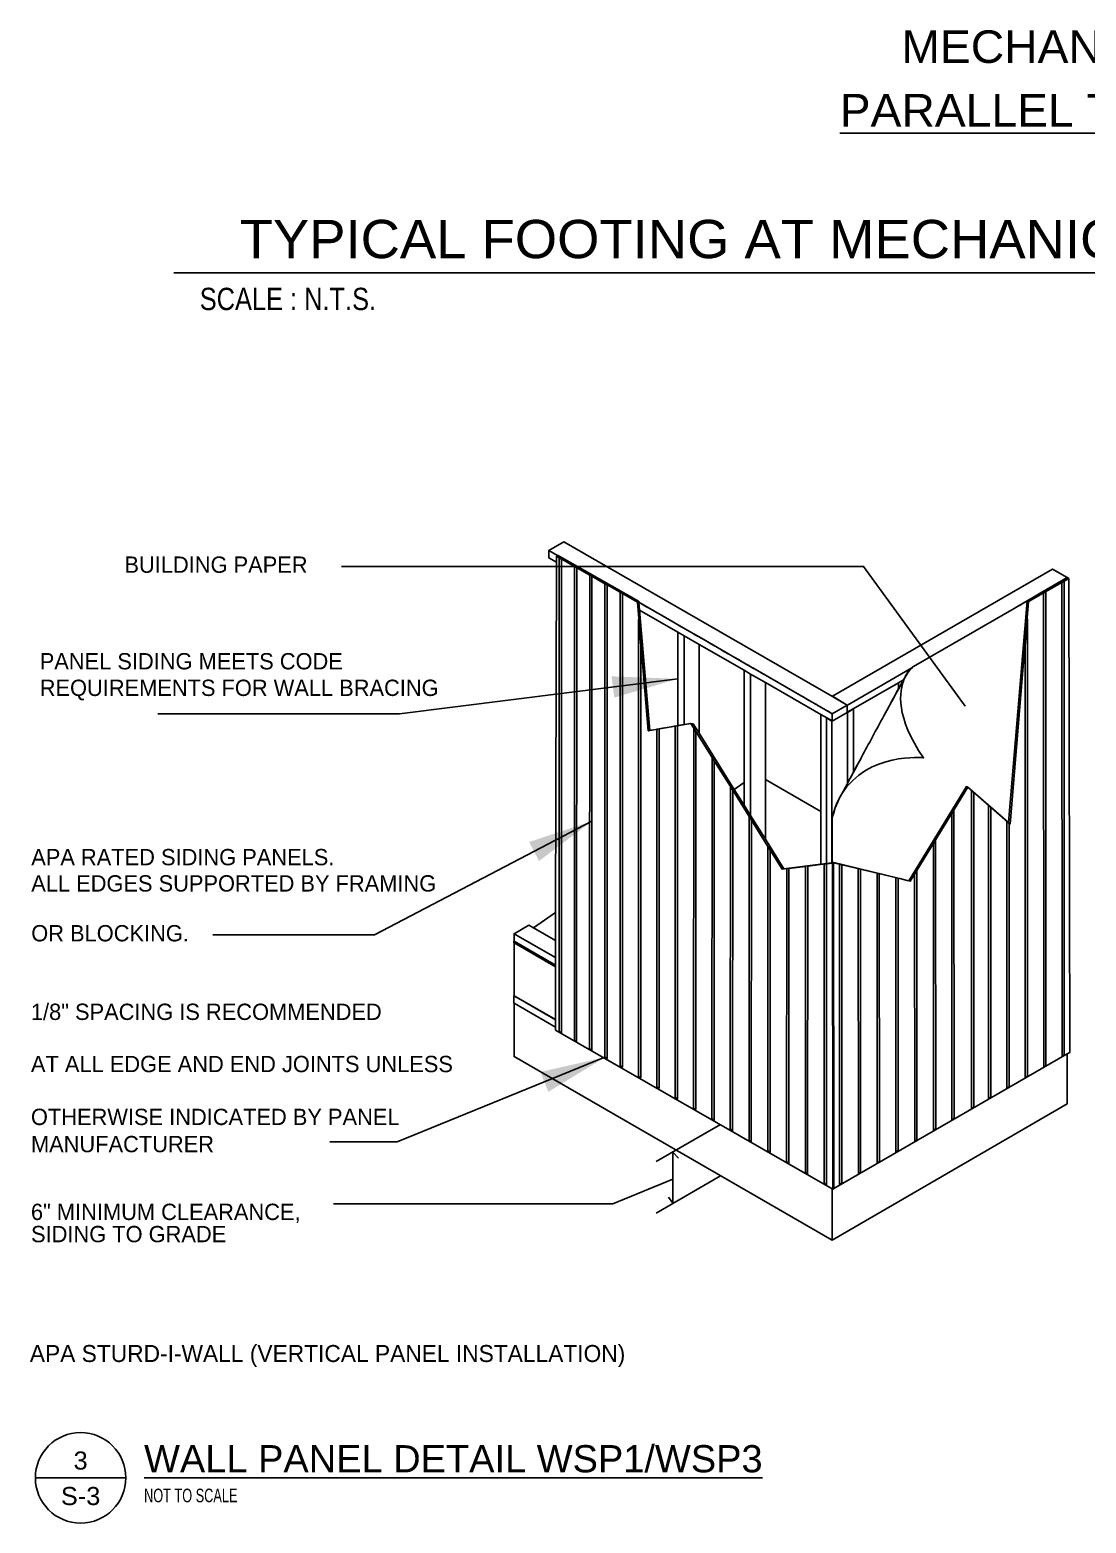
# Model space of a CAD drawing. Extents: x 4834 to 83801, y -13735 to 32221.
# Drawn here: x 10825.2 to 10934.4, y -5186.9 to -5032.5 of the extents above; entities that cross this region are included whole.
import ezdxf
from ezdxf.enums import TextEntityAlignment as Align

# ---------------------------------------------------------------- set-up
doc = ezdxf.new("R2010")
doc.units = 0
doc.header["$LTSCALE"] = 8
doc.header["$MEASUREMENT"] = 0
doc.layers.get('0').update_dxf_attribs({"lineweight": 9})
for name, color, linetype in [('A-LL', 2, 'Continuous'), ('A-TEXT2', 2, 'Continuous'), ('S-MARK', 3, 'Continuous'), ('X-SYMB', 6, 'Continuous')]:
    doc.layers.add(name, color=color, linetype=linetype)
doc.styles.add('DIMTEXT', font='archstyl', dxfattribs={"width": 0.75})
doc.styles.get("Standard").update_dxf_attribs({"font": 'stylu.ttf'})
doc.styles.add('TITLE1', font='arial.ttf')
doc.dimstyles.new('LEADER', dxfattribs={"dimscale": 18, "dimtxt": 4, "dimasz": 0.375, "dimexe": 0.25, "dimexo": 0.25, "dimgap": 0.125, "dimtad": 1, "dimdec": 4, "dimzin": 3, "dimdsep": 46, "dimlunit": 4, "dimtxsty": 'DIMTEXT', "dimcen": 0.0625, "dimdle": 0.25, "dimclrd": 256, "dimclre": 256, "dimclrt": 256, "dimadec": 0, "dimazin": 0, "dimtfac": 1, "dimtdec": 4, "dimtmove": 2, "dimatfit": 3, "dimfxl": 1, "dimfrac": 2, "dimtolj": 1, "dimtzin": 0, "dimarcsym": 0})

# ---------------------------------------------------------------- blocks, each defined once
blk = doc.blocks.new('$Dwgtag')
at = {"color": 2}
blk.add_line((0.312, 0), (-0.312, 0), dxfattribs=at)
blk.add_circle((0, 0), 0.312, dxfattribs=at)
at = {"color": 3, "style": 'TITLE1'}
for p in [(0.438, 0.31), (0.438, 0.038)]:
    blk.add_attdef('TITLE1', p, '', height=0.188, dxfattribs=at)
at = {"style": 'TITLE1'}
for p in [(0, 0.057), (0, -0.188)]:
    blk.add_attdef('DET', text='', height=0.125, dxfattribs=at).set_placement(p, align=Align.CENTER)
at = {"width": 0.7}
blk.add_attdef('SCALE', (0.438, -0.168), '', height=0.0938, dxfattribs=at)

msp = doc.modelspace()

# ---------------------------------------------------------------- linework, layer by layer
at = {"layer": 'A-LL'}
for points in [[(10879.75846, -5086.83031), (10878.87264, -5086.32006), (10878.87264, -5087.08666), (10879.64656, -5087.53262), (10879.64758, -5086.90844), (10879.75846, -5086.83031)], [(10888.15669, -5091.57539), (10888.17134, -5091.56715), (10888.17277, -5091.58454), (10888.18294, -5091.59024), (10888.17358, -5091.5936), (10888.18111, -5091.68047), (10892.8271, -5094.35717), (10893.48995, -5094.73884), (10894.39856, -5095.26252), (10899.70475, -5098.31957), (10900.37166, -5098.70338), (10901.26562, -5099.21851), (10906.99682, -5102.52041), (10908.18477, -5103.20482), (10909.7312, -5102.31859), (10908.19555, -5101.43389), (10880.42273, -5085.43433), (10878.8765, -5086.32006), (10879.76009, -5086.82919), (10879.7788, -5086.81607), (10888.15669, -5091.57539)], [(10883.09688, -5088.86075), (10883.09688, -5088.85912), (10883.3282, -5088.98994), (10883.3282, -5088.99167), (10884.67423, -5089.75359), (10884.67423, -5089.74535), (10884.90576, -5089.87586), (10884.90576, -5089.88451), (10886.25158, -5090.64653), (10886.25158, -5090.63168), (10886.48291, -5090.774), (10886.48291, -5090.77735), (10888.02404, -5091.64965), (10888.17358, -5091.5936), (10888.18294, -5091.59024), (10888.17277, -5091.58454), (10888.15669, -5091.57539), (10879.7788, -5086.81607), (10879.76009, -5086.82919), (10879.75846, -5086.83031), (10879.64758, -5086.90844), (10883.09688, -5088.86075)], [(10857.41766, -5087.96638), (10911.41475, -5087.96638), (10921.92968, -5102.42235)], [(10879.92997, -5136.0925), (10879.94218, -5087.08666), (10880.17329, -5087.21707), (10880.1617, -5136.22291), (10879.92997, -5136.0925)], [(10880.17329, -5087.21707), (10879.94218, -5087.08666), (10879.92997, -5136.0925), (10880.1617, -5136.22291), (10880.17329, -5087.21707)], [(10881.50752, -5136.97852), (10881.51932, -5087.97289), (10881.75065, -5088.1035), (10881.73844, -5137.10914), (10881.50752, -5136.97852)], [(10881.75065, -5088.1035), (10881.51932, -5087.97289), (10881.50752, -5136.97852), (10881.73844, -5137.10914), (10881.75065, -5088.1035)], [(10883.09688, -5088.85912), (10883.09688, -5088.86075), (10883.08488, -5137.86516), (10883.3162, -5137.99557), (10883.3282, -5088.99167), (10883.3282, -5088.98994), (10883.09688, -5088.85912)], [(10884.67423, -5089.74535), (10884.67423, -5089.75359), (10884.66223, -5138.75139), (10884.89355, -5138.8818), (10884.90576, -5089.88451), (10884.90576, -5089.87586), (10884.67423, -5089.74535)], [(10928.49198, -5091.61404), (10926.571, -5114.61768), (10922.21248, -5110.79281), (10916.92582, -5119.43295), (10916.93802, -5147.28065), (10916.7067, -5147.41167), (10916.69449, -5119.85125), (10916.85115, -5119.55584), (10916.25321, -5120.5328), (10914.98531, -5120.22783), (10914.9967, -5148.40125), (10914.76558, -5148.53167), (10914.75358, -5120.17717), (10914.85815, -5120.19731), (10911.10225, -5119.29359), (10911.11466, -5150.64226), (10910.88354, -5150.77247), (10910.87154, -5119.2413), (10910.95821, -5119.2588), (10908.32088, -5118.62424), (10908.33451, -5152.33253), (10932.47188, -5138.40044), (10932.73738, -5138.24744), (10932.64054, -5089.22452), (10928.49198, -5091.61404)], [(10928.35913, -5091.53968), (10928.34305, -5091.54904), (10928.33349, -5091.55453), (10928.34244, -5091.55779), (10928.49198, -5091.61404), (10932.64054, -5089.22452), (10932.50992, -5089.13205), (10932.49222, -5089.14232), (10930.68192, -5090.19233), (10928.35913, -5091.53968)], [(10928.81404, -5091.26126), (10928.34611, -5091.53226), (10928.35017, -5091.5346), (10930.68192, -5090.19233), (10932.49222, -5089.14232), (10932.49222, -5089.13062), (10930.35172, -5090.37065), (10929.6903, -5090.75345), (10928.81404, -5091.26126)], [(10931.94474, -5138.63929), (10931.93274, -5089.63355), (10932.16406, -5089.50273), (10932.17627, -5138.50868), (10931.94474, -5138.63929)], [(10932.16406, -5089.50273), (10931.93274, -5089.63355), (10931.94474, -5138.63929), (10932.17627, -5138.50868), (10932.16406, -5089.50273)], [(10886.25158, -5090.63168), (10886.25158, -5090.64653), (10886.23978, -5139.63742), (10886.4709, -5139.76803), (10886.48291, -5090.77735), (10886.48291, -5090.774), (10886.25158, -5090.63168)], [(10930.68192, -5090.19233), (10928.35017, -5091.5346), (10928.35913, -5091.53968), (10930.68192, -5090.19233)], [(10930.04532, -5139.73243), (10930.03312, -5090.73849), (10930.26464, -5090.59618), (10930.27644, -5139.60182), (10930.04532, -5139.73243)], [(10930.26464, -5090.59618), (10930.03312, -5090.73849), (10930.04532, -5139.73243), (10930.27644, -5139.60182), (10930.26464, -5090.59618)], [(10888.18131, -5091.6821), (10888.18111, -5091.68047), (10888.17358, -5091.5936), (10888.02404, -5091.64965), (10889.15401, -5104.96172), (10889.32308, -5104.93263), (10888.25069, -5092.48878), (10888.18131, -5091.6821)], [(10888.15669, -5091.57539), (10888.17277, -5091.58454), (10888.17134, -5091.56715), (10888.15669, -5091.57539)], [(10891.95023, -5104.47741), (10892.15267, -5104.44801), (10892.19498, -5104.44078), (10892.19417, -5094.7602), (10888.25069, -5092.48878), (10889.32308, -5104.93263), (10891.95023, -5104.4829), (10891.95023, -5104.47741)], [(10926.41048, -5114.47486), (10922.21248, -5110.79281), (10926.571, -5114.61768), (10928.49198, -5091.61404), (10928.34244, -5091.55779), (10926.41048, -5114.47486)], [(10927.09753, -5092.25562), (10928.34387, -5091.53805), (10928.34427, -5091.53337), (10927.09753, -5092.25562)], [(10888.1394, -5140.73056), (10888.1514, -5093.47602), (10888.38273, -5096.18903), (10888.37052, -5140.86077), (10888.1394, -5140.73056)], [(10888.38273, -5096.18903), (10888.1514, -5093.47602), (10888.1394, -5140.73056), (10888.37052, -5140.86077), (10888.38273, -5096.18903)], [(10928.14571, -5140.82557), (10928.1335, -5096.15353), (10928.36482, -5093.44052), (10928.37683, -5140.69516), (10928.14571, -5140.82557)], [(10928.36482, -5093.44052), (10928.1335, -5096.15353), (10928.14571, -5140.82557), (10928.37683, -5140.69516), (10928.36482, -5093.44052)], [(10892.19417, -5094.7602), (10892.19498, -5104.44078), (10892.85843, -5104.32726), (10892.85782, -5095.14259), (10892.19417, -5094.7602)], [(10892.85782, -5095.14259), (10892.85782, -5095.14259)], [(10894.39998, -5105.2201), (10894.39856, -5096.03014), (10892.85782, -5095.14259), (10892.85884, -5104.32706), (10893.54081, -5104.21048), (10893.78373, -5104.23591), (10894.39998, -5105.2201)], [(10892.85782, -5095.14259), (10892.85782, -5095.14259)], [(10893.48893, -5094.73955), (10893.48893, -5094.73955)], [(10893.48995, -5094.73884), (10893.48995, -5094.73884)], [(10893.48995, -5094.73884), (10893.48995, -5094.73884)], [(10899.06083, -5098.71569), (10894.39856, -5096.03014), (10894.39998, -5105.2201), (10898.03747, -5111.03187), (10899.06184, -5110.32559), (10899.06083, -5098.71569)], [(10899.72469, -5099.09807), (10899.06083, -5098.71569), (10899.06184, -5110.32559), (10899.06205, -5112.66873), (10899.72591, -5113.72932), (10899.7255, -5109.86772), (10899.72469, -5099.09807)], [(10899.72469, -5099.09807), (10899.72469, -5099.09807)], [(10901.26562, -5099.98593), (10899.72469, -5099.09807), (10899.72611, -5109.86742), (10899.72672, -5113.73054), (10901.26766, -5116.19259), (10901.26684, -5110.00668), (10901.26562, -5099.98593)], [(10899.72469, -5099.09807), (10899.72469, -5099.09807)], [(10906.99682, -5113.33879), (10906.99682, -5103.28722), (10901.26562, -5099.98593), (10901.26684, -5110.00668), (10906.99682, -5113.33879)], [(10909.73242, -5103.07583), (10909.73364, -5103.07624), (10909.73689, -5103.07817), (10909.73689, -5103.07441), (10909.73649, -5103.05264), (10909.73242, -5102.31462), (10909.73242, -5102.30923), (10909.73242, -5102.30588), (10908.19555, -5101.40164), (10908.19555, -5101.43389), (10909.7312, -5102.31859), (10909.73242, -5103.07583)], [(10909.73242, -5102.30923), (10909.73242, -5102.31462), (10909.7373, -5102.31198), (10909.73242, -5102.30923)], [(10907.59822, -5103.64285), (10907.60595, -5103.63817), (10906.99682, -5103.28722), (10906.99682, -5113.33879), (10906.99682, -5118.7756), (10907.58195, -5118.70399), (10907.59822, -5103.64285)], [(10908.14306, -5103.96105), (10907.59822, -5103.64285), (10907.58195, -5118.70399), (10908.14306, -5118.63543), (10908.14306, -5103.96105)], [(10908.14306, -5103.96105), (10908.15486, -5103.95413), (10907.60595, -5103.63817), (10907.59822, -5103.64285), (10908.14306, -5103.96105)], [(10909.73649, -5103.05264), (10909.73689, -5103.07441), (10909.75602, -5103.06383), (10909.73649, -5103.05264)], [(10909.73649, -5103.05264), (10909.73649, -5103.05264)], [(10910.34012, -5102.70352), (10909.73771, -5103.05234), (10909.76029, -5103.06556), (10910.36413, -5102.71725), (10910.34012, -5102.70352)], [(10890.03902, -5141.8237), (10890.05082, -5104.81086), (10890.28194, -5104.77749), (10890.26993, -5141.95411), (10890.03902, -5141.8237)], [(10890.28194, -5104.77749), (10890.05082, -5104.81086), (10890.03902, -5141.8237), (10890.26993, -5141.95411), (10890.28194, -5104.77749)], [(10908.32088, -5118.62424), (10908.32088, -5118.61366), (10908.19474, -5118.62912), (10908.16341, -5118.63278), (10908.14306, -5118.63543), (10907.58195, -5118.70399), (10906.99682, -5118.7756), (10903.17704, -5119.24313), (10901.26766, -5116.19259), (10899.72672, -5113.73054), (10899.72591, -5113.72932), (10899.06205, -5112.66873), (10898.03747, -5111.03187), (10894.39998, -5105.2201), (10893.78373, -5104.23591), (10893.54081, -5104.21048), (10895.74967, -5107.72753), (10895.74967, -5107.72407), (10895.98079, -5108.09099), (10895.98079, -5108.09587), (10897.64888, -5110.75202), (10897.64888, -5110.74378), (10897.88041, -5111.11528), (10897.88041, -5111.12047), (10901.53112, -5116.93356), (10901.53112, -5116.93051), (10901.55574, -5116.97344), (10903.01082, -5119.29033), (10903.47245, -5119.23398), (10903.47245, -5119.23215), (10903.70398, -5119.18759), (10903.70398, -5119.2057), (10905.41377, -5118.99716), (10905.41377, -5118.98739), (10905.6451, -5118.95423), (10905.6451, -5118.96888), (10907.48307, -5118.74427), (10907.58581, -5118.72759), (10907.58581, -5118.73186), (10908.21447, -5118.65516), (10908.23075, -5152.33599), (10908.23075, -5152.39682), (10908.33451, -5152.3484), (10908.33451, -5152.33253), (10908.32088, -5118.62424)], [(10893.83805, -5144.01323), (10893.84985, -5104.71076), (10894.08138, -5105.07769), (10894.06917, -5144.14385), (10893.83805, -5144.01323)], [(10894.08138, -5105.07769), (10893.84985, -5104.71076), (10893.83805, -5144.01323), (10894.06917, -5144.14385), (10894.08138, -5105.07769)], [(10895.74967, -5107.72407), (10895.74967, -5107.72753), (10895.73746, -5145.10291), (10895.96858, -5145.23333), (10895.98079, -5108.09587), (10895.98079, -5108.09099), (10895.74967, -5107.72407)], [(10901.26684, -5110.00668), (10901.26766, -5116.19259), (10903.17704, -5119.24313), (10906.99682, -5118.7756), (10906.99682, -5113.33879), (10901.26684, -5110.00668)], [(10897.64888, -5110.74378), (10897.64888, -5110.75202), (10897.63708, -5146.19544), (10897.8682, -5146.32708), (10897.88041, -5111.12047), (10897.88041, -5111.11528), (10897.64888, -5110.74378)], [(10898.03747, -5111.03187), (10899.06205, -5112.66873), (10899.06184, -5110.32559), (10898.03747, -5111.03187)], [(10916.10144, -5120.49191), (10914.98531, -5120.22193), (10914.98531, -5120.22783), (10916.25321, -5120.5328), (10916.85115, -5119.55584), (10916.92582, -5119.41403), (10916.92582, -5119.43295), (10922.21248, -5110.79281), (10922.04646, -5110.74551), (10916.10144, -5120.49191)], [(10922.58947, -5144.02727), (10922.57747, -5111.17296), (10922.80859, -5111.35617), (10922.8208, -5143.90276), (10922.58947, -5144.02727)], [(10922.80859, -5111.35617), (10922.57747, -5111.17296), (10922.58947, -5144.02727), (10922.8208, -5143.90276), (10922.80859, -5111.35617)], [(10924.34647, -5142.99761), (10924.33447, -5112.67565), (10924.56559, -5112.89802), (10924.57759, -5142.86679), (10924.34647, -5142.99761)], [(10924.56559, -5112.89802), (10924.33447, -5112.67565), (10924.34647, -5142.99761), (10924.57759, -5142.86679), (10924.56559, -5112.89802)], [(10899.5782, -5147.31605), (10899.59021, -5113.86146), (10899.82153, -5114.22889), (10899.80932, -5147.44707), (10899.5782, -5147.31605)], [(10899.82153, -5114.22889), (10899.59021, -5113.86146), (10899.5782, -5147.31605), (10899.80932, -5147.44707), (10899.82153, -5114.22889)], [(10920.54703, -5145.19793), (10920.53503, -5113.56493), (10920.76635, -5113.17868), (10920.77856, -5145.06711), (10920.54703, -5145.19793)], [(10920.76635, -5113.17868), (10920.53503, -5113.56493), (10920.54703, -5145.19793), (10920.77856, -5145.06711), (10920.76635, -5113.17868)], [(10926.24589, -5141.9183), (10926.23429, -5114.33611), (10926.46561, -5114.53366), (10926.47721, -5141.7883), (10926.24589, -5141.9183)], [(10926.46561, -5114.53366), (10926.23429, -5114.33611), (10926.24589, -5141.9183), (10926.47721, -5141.7883), (10926.46561, -5114.53366)], [(10901.53112, -5116.93356), (10901.51953, -5148.43706), (10901.75065, -5148.56707), (10901.76265, -5117.3309), (10901.55574, -5116.97344), (10901.53112, -5116.93051), (10901.53112, -5116.93356)], [(10918.64721, -5146.29086), (10918.63562, -5116.67843), (10918.86735, -5116.27804), (10918.87915, -5146.16065), (10918.64721, -5146.29086)], [(10918.86735, -5116.27804), (10918.63562, -5116.67843), (10918.64721, -5146.29086), (10918.87915, -5146.16065), (10918.86735, -5116.27804)], [(10903.47245, -5119.23215), (10903.47245, -5119.23398), (10903.46065, -5149.55726), (10903.69177, -5149.68787), (10903.70398, -5119.2057), (10903.70398, -5119.18759), (10903.47245, -5119.23215)], [(10905.41377, -5118.98739), (10905.41377, -5118.99716), (10905.40136, -5150.67786), (10905.63269, -5150.80807), (10905.6451, -5118.96888), (10905.6451, -5118.95423), (10905.41377, -5118.98739)], [(10907.48307, -5118.74427), (10907.35449, -5118.76502), (10907.34248, -5151.81434), (10907.57381, -5151.95065), (10907.58581, -5118.73186), (10907.58581, -5118.72759), (10907.48307, -5118.74427)], [(10908.19474, -5118.57805), (10908.19474, -5118.62912), (10908.32088, -5118.61366), (10908.32088, -5118.62424), (10910.95821, -5119.2588), (10911.10225, -5119.28769), (10911.10225, -5119.29359), (10914.85815, -5120.19731), (10914.98225, -5120.22091), (10908.19474, -5118.57805)], [(10908.21447, -5118.65516), (10908.22871, -5152.33517), (10908.23075, -5152.33599), (10908.21447, -5118.65516)], [(10908.94222, -5151.89307), (10908.93001, -5118.77357), (10909.16113, -5118.82809), (10909.17334, -5151.75676), (10908.94222, -5151.89307)], [(10909.16113, -5118.82809), (10908.93001, -5118.77357), (10908.94222, -5151.89307), (10909.17334, -5151.75676), (10909.16113, -5118.82809)], [(10910.95821, -5119.2588), (10910.87154, -5119.2413), (10910.88354, -5150.77247), (10911.11466, -5150.64226), (10911.10225, -5119.29359), (10911.10225, -5119.28769), (10910.95821, -5119.2588)], [(10912.82385, -5149.65247), (10912.81225, -5119.71758), (10913.04398, -5119.76234), (10913.05558, -5149.52166), (10912.82385, -5149.65247)], [(10913.04398, -5119.76234), (10912.81225, -5119.71758), (10912.82385, -5149.65247), (10913.05558, -5149.52166), (10913.04398, -5119.76234)], [(10916.85115, -5119.55584), (10916.69449, -5119.85125), (10916.7067, -5147.41167), (10916.93802, -5147.28065), (10916.92582, -5119.43295), (10916.92582, -5119.41403), (10916.85115, -5119.55584)], [(10879.57495, -5123.76584), (10877.27758, -5125.35092), (10879.56966, -5126.66786), (10879.57495, -5123.76584)], [(10879.56966, -5126.66786), (10877.27758, -5125.35092), (10876.81697, -5125.08603), (10875.27034, -5125.97185), (10875.87418, -5126.31873), (10879.566, -5128.44032), (10879.56966, -5126.66786)], [(10875.25386, -5126.86907), (10875.25834, -5126.87151), (10875.25834, -5126.86663), (10875.25386, -5126.86907)], [(10879.56457, -5129.20936), (10875.26159, -5126.7411), (10875.26281, -5126.74008), (10875.25935, -5126.73805), (10875.25834, -5126.86663), (10875.25834, -5126.87151), (10875.25793, -5126.90691), (10875.26648, -5126.91179), (10879.56396, -5129.3768), (10879.56457, -5129.20936)], [(10879.55318, -5134.85552), (10879.56396, -5129.3768), (10875.26648, -5126.91179), (10875.26648, -5132.37993), (10875.26912, -5132.38136), (10879.55318, -5134.85552)], [(10879.566, -5128.44032), (10875.87418, -5126.31873), (10875.87235, -5126.31975), (10879.566, -5128.44235), (10879.566, -5128.44032)], [(10879.55318, -5134.8604), (10875.92952, -5132.76771), (10875.26281, -5132.38278), (10875.26281, -5133.14979), (10875.27034, -5133.15406), (10879.55175, -5135.62639), (10879.55318, -5134.8604)], [(10879.55175, -5135.63473), (10875.26648, -5133.1624), (10875.26648, -5138.67978), (10908.15344, -5157.6554), (10908.15344, -5152.35165), (10879.55094, -5135.93136), (10879.55175, -5135.63473)], [(10879.55318, -5134.85552), (10875.26912, -5132.38136), (10875.26668, -5132.38278), (10875.93156, -5132.76669), (10879.55318, -5134.85816), (10879.55318, -5134.85552)], [(10875.27034, -5133.15406), (10875.26831, -5133.15528), (10879.55175, -5135.62782), (10879.55175, -5135.62639), (10875.27034, -5133.15406)], [(10879.55318, -5134.85816), (10875.93156, -5132.76669), (10875.92952, -5132.76771), (10879.55318, -5134.8604), (10879.55318, -5134.85816)], [(10908.33451, -5152.33253), (10908.33451, -5152.3484), (10908.23075, -5152.39682), (10908.23075, -5152.33599), (10908.22871, -5152.33517), (10908.22871, -5152.39519), (10908.15364, -5152.35206), (10908.15364, -5157.65988), (10932.47188, -5143.57439), (10932.47188, -5138.40044), (10908.33451, -5152.33253)], [(10896.62797, -5145.68519), (10889.95906, -5149.52674)], [(10891.24507, -5153.21896), (10891.6892, -5153.85576), (10891.6892, -5148.57276), (10892.28979, -5149.17314)], [(10856.60894, -5153.92494), (10885.48437, -5153.92494), (10891.68412, -5151.35963)], [(10896.62797, -5151.01925), (10889.95947, -5154.8606)]]:
    msp.add_lwpolyline(points, dxfattribs=at)
for points, knots in [([(10908.22871, -5152.33517), (10908.22871, -5152.33517), (10908.21447, -5118.65516), (10908.21447, -5118.65516), (10908.21447, -5118.65516), (10907.58581, -5118.73186), (10907.58581, -5118.73186), (10907.58581, -5118.73186), (10907.57381, -5151.95065), (10907.57381, -5151.95065), (10907.57381, -5151.95065), (10907.34248, -5151.81434), (10907.34248, -5151.81434), (10907.34248, -5151.81434), (10907.35449, -5118.76502), (10907.35449, -5118.76502), (10907.35449, -5118.76502), (10907.48307, -5118.74427), (10907.48307, -5118.74427), (10907.48307, -5118.74427), (10905.6451, -5118.96888), (10905.6451, -5118.96888), (10905.6451, -5118.96888), (10905.63269, -5150.80807), (10905.63269, -5150.80807), (10905.63269, -5150.80807), (10905.40136, -5150.67786), (10905.40136, -5150.67786), (10905.40136, -5150.67786), (10905.41377, -5118.99716), (10905.41377, -5118.99716), (10905.41377, -5118.99716), (10903.70398, -5119.2057), (10903.70398, -5119.2057), (10903.70398, -5119.2057), (10903.69177, -5149.68787), (10903.69177, -5149.68787), (10903.69177, -5149.68787), (10903.46065, -5149.55726), (10903.46065, -5149.55726), (10903.46065, -5149.55726), (10903.47245, -5119.23398), (10903.47245, -5119.23398), (10903.47245, -5119.23398), (10903.01082, -5119.29033), (10903.01082, -5119.29033), (10903.01082, -5119.29033), (10901.55574, -5116.97344), (10901.55574, -5116.97344), (10901.55574, -5116.97344), (10901.76265, -5117.3309), (10901.76265, -5117.3309), (10901.76265, -5117.3309), (10901.75065, -5148.56707), (10901.75065, -5148.56707), (10901.75065, -5148.56707), (10901.51953, -5148.43706), (10901.51953, -5148.43706), (10901.51953, -5148.43706), (10901.53112, -5116.93356), (10901.53112, -5116.93356), (10901.53112, -5116.93356), (10897.88041, -5111.12047), (10897.88041, -5111.12047), (10897.88041, -5111.12047), (10897.8682, -5146.32708), (10897.8682, -5146.32708), (10897.8682, -5146.32708), (10897.63708, -5146.19544), (10897.63708, -5146.19544), (10897.63708, -5146.19544), (10897.64888, -5110.75202), (10897.64888, -5110.75202), (10897.64888, -5110.75202), (10895.98079, -5108.09587), (10895.98079, -5108.09587), (10895.98079, -5108.09587), (10895.96858, -5145.23333), (10895.96858, -5145.23333), (10895.96858, -5145.23333), (10895.73746, -5145.10291), (10895.73746, -5145.10291), (10895.73746, -5145.10291), (10895.74967, -5107.72753), (10895.74967, -5107.72753), (10895.74967, -5107.72753), (10893.54081, -5104.21048), (10893.54081, -5104.21048), (10893.54081, -5104.21048), (10892.15734, -5104.4474), (10892.15734, -5104.4474), (10892.15734, -5104.4474), (10892.18156, -5104.44404), (10892.18156, -5104.44404), (10892.18156, -5104.44404), (10892.16996, -5143.04725), (10892.16996, -5143.04725), (10892.16996, -5143.04725), (10891.93802, -5142.91704), (10891.93802, -5142.91704), (10891.93802, -5142.91704), (10891.95023, -5104.483), (10891.95023, -5104.483), (10891.95023, -5104.483), (10889.32308, -5104.93303), (10889.32308, -5104.93303), (10889.32308, -5104.93263), (10889.15401, -5104.96172), (10889.15401, -5104.96172), (10889.15401, -5104.96172), (10888.02404, -5091.64965), (10888.02404, -5091.64965), (10888.02404, -5091.64965), (10886.48291, -5090.77735), (10886.48291, -5090.77735), (10886.48291, -5090.77735), (10886.4709, -5139.76803), (10886.4709, -5139.76803), (10886.4709, -5139.76803), (10886.23978, -5139.63742), (10886.23978, -5139.63742), (10886.23978, -5139.63742), (10886.25158, -5090.64653), (10886.25158, -5090.64653), (10886.25158, -5090.64653), (10884.90576, -5089.88451), (10884.90576, -5089.88451), (10884.90576, -5089.88451), (10884.89355, -5138.8818), (10884.89355, -5138.8818), (10884.89355, -5138.8818), (10884.66223, -5138.75139), (10884.66223, -5138.75139), (10884.66223, -5138.75139), (10884.67423, -5089.75359), (10884.67423, -5089.75359), (10884.67423, -5089.75359), (10883.3282, -5088.99167), (10883.3282, -5088.99167), (10883.3282, -5088.99167), (10883.3162, -5137.99557), (10883.3162, -5137.99557), (10883.3162, -5137.99557), (10883.08488, -5137.86516), (10883.08488, -5137.86516), (10883.08488, -5137.86516), (10883.09688, -5088.86075), (10883.09688, -5088.86075), (10883.09688, -5088.86075), (10879.64758, -5086.90844), (10879.64758, -5086.90844), (10879.64758, -5086.90844), (10879.64656, -5087.53262), (10879.64656, -5087.53262), (10879.64656, -5087.53262), (10879.57495, -5123.76584), (10879.57495, -5123.76584), (10879.57495, -5123.76584), (10879.56966, -5126.66786), (10879.56966, -5126.66786), (10879.56966, -5126.66786), (10879.566, -5128.44032), (10879.566, -5128.44032), (10879.566, -5128.44032), (10879.566, -5128.44235), (10879.566, -5128.44235), (10879.566, -5128.44235), (10879.56457, -5129.20814), (10879.56457, -5129.20814), (10879.56457, -5129.20814), (10879.56457, -5129.20936), (10879.56457, -5129.20936), (10879.56457, -5129.20936), (10879.56396, -5129.3768), (10879.56396, -5129.3768), (10879.56396, -5129.3768), (10879.55318, -5134.85552), (10879.55318, -5134.85552), (10879.55318, -5134.85552), (10879.55318, -5134.85816), (10879.55318, -5134.85816), (10879.55318, -5134.85816), (10879.55318, -5134.8604), (10879.55318, -5134.8604), (10879.55318, -5134.8604), (10879.55175, -5135.62639), (10879.55175, -5135.62639), (10879.55175, -5135.62639), (10879.55175, -5135.62782), (10879.55175, -5135.62782), (10879.55175, -5135.62782), (10879.55175, -5135.63473), (10879.55175, -5135.63473), (10879.55175, -5135.63473), (10879.55094, -5135.93136), (10879.55094, -5135.93136), (10879.55094, -5135.93136), (10908.15344, -5152.35165), (10908.15344, -5152.35165), (10908.15364, -5152.35206), (10908.22871, -5152.39519), (10908.22871, -5152.39519), (10908.22871, -5152.39519), (10908.22871, -5152.33517), (10908.22871, -5152.33517)], [0, 0, 0, 0, 1, 1, 1, 2, 2, 2, 3, 3, 3, 4, 4, 4, 5, 5, 5, 6, 6, 6, 7, 7, 7, 8, 8, 8, 9, 9, 9, 10, 10, 10, 11, 11, 11, 12, 12, 12, 13, 13, 13, 14, 14, 14, 15, 15, 15, 16, 16, 16, 17, 17, 17, 18, 18, 18, 19, 19, 19, 20, 20, 20, 21, 21, 21, 22, 22, 22, 23, 23, 23, 24, 24, 24, 25, 25, 25, 26, 26, 26, 27, 27, 27, 28, 28, 28, 29, 29, 29, 30, 30, 30, 31, 31, 31, 32, 32, 32, 33, 33, 33, 34, 34, 34, 35, 35, 35, 36, 36, 36, 37, 37, 37, 38, 38, 38, 39, 39, 39, 40, 40, 40, 41, 41, 41, 42, 42, 42, 43, 43, 43, 44, 44, 44, 45, 45, 45, 46, 46, 46, 47, 47, 47, 48, 48, 48, 49, 49, 49, 50, 50, 50, 51, 51, 51, 52, 52, 52, 53, 53, 53, 54, 54, 54, 55, 55, 55, 56, 56, 56, 57, 57, 57, 58, 58, 58, 59, 59, 59, 60, 60, 60, 61, 61, 61, 62, 62, 62, 63, 63, 63, 64, 64, 64, 65, 65, 65, 66, 66, 66, 67, 67, 67, 68, 68, 68, 68]), ([(10909.73242, -5102.30923), (10909.73242, -5102.30923), (10909.7373, -5102.31198), (10909.7373, -5102.31198), (10909.7373, -5102.31198), (10909.74178, -5102.31462), (10909.74178, -5102.31462), (10909.74178, -5102.31462), (10916.39257, -5098.45975), (10916.39257, -5098.45975), (10916.50162, -5098.36189), (10916.57914, -5098.31001), (10916.57914, -5098.31001), (10916.57914, -5098.31001), (10926.98787, -5092.3189), (10926.98787, -5092.3189), (10926.98787, -5092.3189), (10928.34448, -5091.53236), (10928.34448, -5091.53236), (10928.3455, -5091.53195), (10928.81404, -5091.26024), (10928.81404, -5091.26024), (10928.81404, -5091.26024), (10929.68949, -5090.75294), (10929.68949, -5090.75294), (10929.68949, -5090.75294), (10930.35009, -5090.36984), (10930.35009, -5090.36984), (10930.35009, -5090.36984), (10932.48836, -5089.13062), (10932.48836, -5089.13062), (10932.48836, -5089.13062), (10930.94193, -5088.24449), (10930.94193, -5088.24449), (10930.94193, -5088.24449), (10908.19555, -5101.40164), (10908.19555, -5101.40164), (10908.19555, -5101.40164), (10909.73242, -5102.30588), (10909.73242, -5102.30588), (10909.73242, -5102.30588), (10909.73242, -5102.30923), (10909.73242, -5102.30923)], [0, 0, 0, 0, 1, 1, 1, 2, 2, 2, 3, 3, 3, 4, 4, 4, 5, 5, 5, 6, 6, 6, 7, 7, 7, 8, 8, 8, 9, 9, 9, 10, 10, 10, 11, 11, 11, 12, 12, 12, 13, 13, 13, 14, 14, 14, 14]), ([(10928.81404, -5091.26126), (10928.81404, -5091.26024), (10928.3455, -5091.53195), (10928.3455, -5091.53195), (10928.34611, -5091.53226), (10928.81404, -5091.26126), (10928.81404, -5091.26126)], [0, 0, 0, 0, 1, 1, 1, 2, 2, 2, 2]), ([(10929.6903, -5090.75345), (10929.68949, -5090.75294), (10928.81404, -5091.26024), (10928.81404, -5091.26024), (10928.81404, -5091.26126), (10929.6903, -5090.75345), (10929.6903, -5090.75345)], [0, 0, 0, 0, 1, 1, 1, 2, 2, 2, 2]), ([(10929.6903, -5090.75345), (10929.6903, -5090.75345), (10930.35172, -5090.37065), (10930.35172, -5090.37065), (10930.35172, -5090.37065), (10930.35009, -5090.36984), (10930.35009, -5090.36984), (10930.35009, -5090.36984), (10929.68949, -5090.75294), (10929.68949, -5090.75294)], [0, 0, 0, 0, 1, 1, 1, 2, 2, 2, 3, 3, 3, 3]), ([(10892.82609, -5094.35778), (10892.8271, -5094.35717), (10888.18111, -5091.68047), (10888.18111, -5091.68047), (10888.18111, -5091.68047), (10888.18131, -5091.6821), (10888.18131, -5091.6821), (10888.18131, -5091.6821), (10892.82609, -5094.35778), (10892.82609, -5094.35778)], [0, 0, 0, 0, 1, 1, 1, 2, 2, 2, 3, 3, 3, 3]), ([(10901.26562, -5099.21912), (10901.26562, -5099.21912), (10900.37105, -5098.70368), (10900.37105, -5098.70368), (10900.37105, -5098.70368), (10899.70414, -5098.31987), (10899.70414, -5098.31987), (10899.70414, -5098.31987), (10894.39856, -5095.26364), (10894.39856, -5095.26364), (10894.39856, -5095.26364), (10893.48893, -5094.73955), (10893.48893, -5094.73955), (10893.48893, -5094.73945), (10892.82609, -5094.35778), (10892.82609, -5094.35778), (10892.82609, -5094.35778), (10888.18131, -5091.6821), (10888.18131, -5091.6821), (10888.18131, -5091.6821), (10888.25069, -5092.48878), (10888.25069, -5092.48878), (10888.25069, -5092.48878), (10892.19417, -5094.7602), (10892.19417, -5094.7602), (10892.19417, -5094.7602), (10892.85782, -5095.14259), (10892.85782, -5095.14259), (10892.85782, -5095.14259), (10894.39856, -5096.03014), (10894.39856, -5096.03014), (10894.39856, -5096.03014), (10899.06083, -5098.71569), (10899.06083, -5098.71569), (10899.06083, -5098.71569), (10899.72469, -5099.09807), (10899.72469, -5099.09807), (10899.72469, -5099.09807), (10901.26562, -5099.98593), (10901.26562, -5099.98593), (10901.26562, -5099.98593), (10906.99682, -5103.28722), (10906.99682, -5103.28722), (10906.99682, -5103.28722), (10907.60595, -5103.63817), (10907.60595, -5103.63817), (10907.60595, -5103.63817), (10908.15486, -5103.95413), (10908.15486, -5103.95413), (10908.15486, -5103.95413), (10908.18477, -5103.97153), (10908.18477, -5103.97153), (10908.18477, -5103.97153), (10908.18477, -5103.20482), (10908.18477, -5103.20482), (10908.18477, -5103.20482), (10906.99682, -5102.52072), (10906.99682, -5102.52072), (10906.99682, -5102.52072), (10901.26562, -5099.21912), (10901.26562, -5099.21912)], [0, 0, 0, 0, 1, 1, 1, 2, 2, 2, 3, 3, 3, 4, 4, 4, 5, 5, 5, 6, 6, 6, 7, 7, 7, 8, 8, 8, 9, 9, 9, 10, 10, 10, 11, 11, 11, 12, 12, 12, 13, 13, 13, 14, 14, 14, 15, 15, 15, 16, 16, 16, 17, 17, 17, 18, 18, 18, 19, 19, 19, 20, 20, 20, 20]), ([(10915.9753, -5099.01791), (10915.88171, -5099.17579), (10915.77775, -5099.35442), (10915.66788, -5099.54566), (10915.03149, -5100.93096), (10914.74178, -5103.55232), (10917.61694, -5107.76842), (10917.61694, -5107.76842), (10911.8188, -5107.15807), (10909.16601, -5111.51059), (10909.12491, -5111.58525), (10909.0887, -5111.65107), (10909.06286, -5111.69705), (10908.97884, -5111.84567), (10908.90295, -5111.99124), (10908.83276, -5112.13294), (10908.48771, -5112.8673), (10908.25476, -5113.68202), (10908.18436, -5113.94203), (10908.17704, -5113.97173), (10908.16829, -5113.99869), (10908.16117, -5114.0289), (10908.16117, -5114.0289), (10908.16341, -5118.63278), (10908.16341, -5118.63278), (10908.16341, -5118.63278), (10908.19474, -5118.62912), (10908.19474, -5118.62912), (10908.19474, -5118.62912), (10908.19474, -5118.57805), (10908.19474, -5118.57805), (10908.19474, -5118.57805), (10914.98225, -5120.22091), (10914.98225, -5120.22091), (10914.98225, -5120.22091), (10914.98531, -5120.22153), (10914.98531, -5120.22153), (10914.98531, -5120.22193), (10916.10144, -5120.49191), (10916.10144, -5120.49191), (10916.10144, -5120.49191), (10922.04646, -5110.74551), (10922.04646, -5110.74551), (10922.04646, -5110.74551), (10922.21248, -5110.79281), (10922.21248, -5110.79281), (10922.21248, -5110.79281), (10926.41048, -5114.47486), (10926.41048, -5114.47486), (10926.41048, -5114.47486), (10928.34244, -5091.55779), (10928.34244, -5091.55779), (10928.34244, -5091.55779), (10928.33349, -5091.55453), (10928.33349, -5091.55453), (10928.33349, -5091.55453), (10928.34305, -5091.54904), (10928.34305, -5091.54904), (10928.34305, -5091.54904), (10928.34387, -5091.53805), (10928.34387, -5091.53805), (10928.34387, -5091.53805), (10927.09753, -5092.25562), (10927.09753, -5092.25562), (10927.09753, -5092.25562), (10926.98787, -5092.3189), (10926.98787, -5092.3189), (10926.98787, -5092.3189), (10916.57914, -5098.31001), (10916.57914, -5098.31001), (10916.57914, -5098.31001), (10916.21211, -5098.61772), (10915.9753, -5099.01791)], [0, 0, 0, 0, 1, 1, 1, 2, 2, 2, 3, 3, 3, 4, 4, 4, 5, 5, 5, 6, 6, 6, 7, 7, 7, 8, 8, 8, 9, 9, 9, 10, 10, 10, 11, 11, 11, 12, 12, 12, 13, 13, 13, 14, 14, 14, 15, 15, 15, 16, 16, 16, 17, 17, 17, 18, 18, 18, 19, 19, 19, 20, 20, 20, 21, 21, 21, 22, 22, 22, 23, 23, 23, 24, 24, 24, 24]), ([(10928.34427, -5091.53337), (10928.34448, -5091.53236), (10926.98787, -5092.3189), (10926.98787, -5092.3189), (10926.98787, -5092.3189), (10927.09753, -5092.25562), (10927.09753, -5092.25562), (10927.09753, -5092.25562), (10928.34427, -5091.53337), (10928.34427, -5091.53337)], [0, 0, 0, 0, 1, 1, 1, 2, 2, 2, 3, 3, 3, 3]), ([(10928.34387, -5091.53805), (10928.34387, -5091.53805), (10928.34305, -5091.54904), (10928.34305, -5091.54904), (10928.34305, -5091.54904), (10928.35913, -5091.53968), (10928.35913, -5091.53968), (10928.35913, -5091.53968), (10928.35017, -5091.5346), (10928.35017, -5091.5346), (10928.35017, -5091.5346), (10928.34611, -5091.53226), (10928.34611, -5091.53226), (10928.3455, -5091.53195), (10928.34448, -5091.53144), (10928.34448, -5091.53144), (10928.34448, -5091.53236), (10928.34427, -5091.53337), (10928.34427, -5091.53337), (10928.34427, -5091.53337), (10928.34387, -5091.53805), (10928.34387, -5091.53805)], [0, 0, 0, 0, 1, 1, 1, 2, 2, 2, 3, 3, 3, 4, 4, 4, 5, 5, 5, 6, 6, 6, 7, 7, 7, 7]), ([(10893.48893, -5094.73945), (10893.48995, -5094.73884), (10892.8271, -5094.35717), (10892.8271, -5094.35717), (10892.82609, -5094.35778), (10893.48893, -5094.73945), (10893.48893, -5094.73945)], [0, 0, 0, 0, 1, 1, 1, 2, 2, 2, 2]), ([(10892.85843, -5104.32726), (10892.85884, -5104.32706), (10892.85782, -5095.14259), (10892.85782, -5095.14259), (10892.85782, -5095.14259), (10892.85843, -5104.32726), (10892.85843, -5104.32726)], [0, 0, 0, 0, 1, 1, 1, 2, 2, 2, 2]), ([(10894.39856, -5095.26364), (10894.39856, -5095.26364), (10894.39856, -5095.26252), (10894.39856, -5095.26252), (10894.39856, -5095.26252), (10893.48995, -5094.73884), (10893.48995, -5094.73884), (10893.48893, -5094.73955), (10894.39856, -5095.26364), (10894.39856, -5095.26364)], [0, 0, 0, 0, 1, 1, 1, 2, 2, 2, 3, 3, 3, 3]), ([(10899.70414, -5098.31987), (10899.70475, -5098.31957), (10894.39856, -5095.26252), (10894.39856, -5095.26252), (10894.39856, -5095.26252), (10894.39856, -5095.26364), (10894.39856, -5095.26364), (10894.39856, -5095.26364), (10899.70414, -5098.31987), (10899.70414, -5098.31987)], [0, 0, 0, 0, 1, 1, 1, 2, 2, 2, 3, 3, 3, 3]), ([(10900.37105, -5098.70368), (10900.37166, -5098.70338), (10899.70475, -5098.31957), (10899.70475, -5098.31957), (10899.70414, -5098.31987), (10900.37105, -5098.70368), (10900.37105, -5098.70368)], [0, 0, 0, 0, 1, 1, 1, 2, 2, 2, 2]), ([(10899.72611, -5109.86742), (10899.72611, -5109.86742), (10899.72469, -5099.09807), (10899.72469, -5099.09807), (10899.72469, -5099.09807), (10899.7255, -5109.86772), (10899.7255, -5109.86772)], [0, 0, 0, 0, 1, 1, 1, 2, 2, 2, 2]), ([(10901.26562, -5099.21912), (10901.26562, -5099.21851), (10900.37166, -5098.70338), (10900.37166, -5098.70338), (10900.37105, -5098.70368), (10901.26562, -5099.21912), (10901.26562, -5099.21912)], [0, 0, 0, 0, 1, 1, 1, 2, 2, 2, 2]), ([(10906.99682, -5102.52072), (10906.99682, -5102.52041), (10901.26562, -5099.21851), (10901.26562, -5099.21851), (10901.26562, -5099.21912), (10906.99682, -5102.52072), (10906.99682, -5102.52072)], [0, 0, 0, 0, 1, 1, 1, 2, 2, 2, 2]), ([(10910.34012, -5102.70352), (10910.34012, -5102.70352), (10915.02376, -5099.996), (10915.02376, -5099.996), (10915.02376, -5099.996), (10915.55049, -5099.69154), (10915.55049, -5099.69154), (10915.67236, -5099.4711), (10915.78365, -5099.27121), (10915.88232, -5099.09573), (10916.04956, -5098.79798), (10916.24934, -5098.58812), (10916.39257, -5098.45975), (10916.39257, -5098.45975), (10909.74178, -5102.31462), (10909.74178, -5102.31462), (10909.74178, -5102.31462), (10909.7373, -5102.31198), (10909.7373, -5102.31198), (10909.7373, -5102.31198), (10909.73242, -5102.31462), (10909.73242, -5102.31462), (10909.73242, -5102.31462), (10909.73649, -5103.05264), (10909.73649, -5103.05264), (10909.73649, -5103.05264), (10909.73771, -5103.05234), (10909.73771, -5103.05234), (10909.73771, -5103.05234), (10910.34012, -5102.70352), (10910.34012, -5102.70352)], [0, 0, 0, 0, 1, 1, 1, 2, 2, 2, 3, 3, 3, 4, 4, 4, 5, 5, 5, 6, 6, 6, 7, 7, 7, 8, 8, 8, 9, 9, 9, 10, 10, 10, 10]), ([(10915.88232, -5099.09573), (10915.78365, -5099.27121), (10915.67236, -5099.4711), (10915.55049, -5099.69154), (10915.39241, -5099.97738), (10915.21439, -5100.30097), (10915.02396, -5100.64908), (10914.53873, -5101.53592), (10913.96337, -5102.59712), (10913.36157, -5103.71029), (10914.23396, -5102.10344), (10915.06506, -5100.59313), (10915.66788, -5099.54566), (10916.0583, -5098.69534), (10916.57914, -5098.31001), (10916.57914, -5098.31001), (10916.57914, -5098.31001), (10916.50162, -5098.36189), (10916.39257, -5098.45975), (10916.24934, -5098.58812), (10916.04956, -5098.79798), (10915.88232, -5099.09573)], [0, 0, 0, 0, 1, 1, 1, 2, 2, 2, 3, 3, 3, 4, 4, 4, 5, 5, 5, 6, 6, 6, 7, 7, 7, 7]), ([(10915.66788, -5099.54566), (10915.77775, -5099.35442), (10915.88171, -5099.17579), (10915.9753, -5099.01791), (10916.21211, -5098.61772), (10916.57914, -5098.31001), (10916.57914, -5098.31001), (10916.57914, -5098.31001), (10916.0583, -5098.69534), (10915.66788, -5099.54566)], [0, 0, 0, 0, 1, 1, 1, 2, 2, 2, 3, 3, 3, 3]), ([(10909.16601, -5111.51059), (10911.8188, -5107.15807), (10917.61694, -5107.76842), (10917.61694, -5107.76842), (10914.74178, -5103.55232), (10915.03149, -5100.93096), (10915.66788, -5099.54566), (10915.06506, -5100.59313), (10914.23396, -5102.10344), (10913.36157, -5103.71029), (10912.59008, -5105.13231), (10911.78767, -5106.62666), (10911.08394, -5107.94013), (10910.20056, -5109.58849), (10909.47688, -5110.94459), (10909.16601, -5111.51059)], [0, 0, 0, 0, 1, 1, 1, 2, 2, 2, 3, 3, 3, 4, 4, 4, 5, 5, 5, 5]), ([(10910.36352, -5109.27914), (10910.58711, -5108.86421), (10910.82841, -5108.41438), (10911.08394, -5107.94013), (10911.78767, -5106.62666), (10912.59008, -5105.13231), (10913.36157, -5103.71029), (10913.96337, -5102.59712), (10914.53873, -5101.53592), (10915.02396, -5100.64908), (10915.02396, -5100.64908), (10915.02376, -5099.996), (10915.02376, -5099.996), (10915.02376, -5099.996), (10910.34012, -5102.70352), (10910.34012, -5102.70352), (10910.34012, -5102.70352), (10910.36413, -5102.71725), (10910.36413, -5102.71725), (10910.36413, -5102.71725), (10910.36352, -5109.27914), (10910.36352, -5109.27914)], [0, 0, 0, 0, 1, 1, 1, 2, 2, 2, 3, 3, 3, 4, 4, 4, 5, 5, 5, 6, 6, 6, 7, 7, 7, 7]), ([(10915.55049, -5099.69154), (10915.55049, -5099.69154), (10915.02376, -5099.996), (10915.02376, -5099.996), (10915.02376, -5099.996), (10915.02396, -5100.64908), (10915.02396, -5100.64908), (10915.21439, -5100.30097), (10915.39241, -5099.97738), (10915.55049, -5099.69154)], [0, 0, 0, 0, 1, 1, 1, 2, 2, 2, 3, 3, 3, 3]), ([(10908.18477, -5103.97153), (10908.18477, -5103.97153), (10909.73242, -5103.07858), (10909.73242, -5103.07858), (10909.73242, -5103.07858), (10909.73242, -5103.07675), (10909.73242, -5103.07675), (10909.73242, -5103.07583), (10909.7312, -5102.31859), (10909.7312, -5102.31859), (10909.7312, -5102.31859), (10908.18477, -5103.20482), (10908.18477, -5103.20482), (10908.18477, -5103.20482), (10908.18477, -5103.97153), (10908.18477, -5103.97153)], [0, 0, 0, 0, 1, 1, 1, 2, 2, 2, 3, 3, 3, 4, 4, 4, 5, 5, 5, 5]), ([(10908.18477, -5103.20482), (10908.18477, -5103.20482), (10906.99682, -5102.52041), (10906.99682, -5102.52041), (10906.99682, -5102.52072), (10908.18477, -5103.20482), (10908.18477, -5103.20482)], [0, 0, 0, 0, 1, 1, 1, 2, 2, 2, 2]), ([(10909.73242, -5103.07858), (10909.73242, -5103.07858), (10908.18477, -5103.97153), (10908.18477, -5103.97153), (10908.18477, -5103.97153), (10908.15486, -5103.95413), (10908.15486, -5103.95413), (10908.15486, -5103.95413), (10908.14306, -5103.96105), (10908.14306, -5103.96105), (10908.14306, -5103.96105), (10908.14306, -5118.63543), (10908.14306, -5118.63543), (10908.14306, -5118.63543), (10908.16341, -5118.63278), (10908.16341, -5118.63278), (10908.16341, -5118.63278), (10908.16117, -5114.0289), (10908.16117, -5114.0289), (10908.16117, -5114.0289), (10908.24255, -5113.57632), (10908.493, -5112.91541), (10908.66919, -5112.43242), (10908.87793, -5111.99449), (10909.11311, -5111.59675), (10909.23763, -5111.36888), (10909.46183, -5110.95496), (10909.75663, -5110.40758), (10909.75663, -5110.40758), (10909.75602, -5103.06383), (10909.75602, -5103.06383), (10909.75602, -5103.06383), (10909.73689, -5103.07441), (10909.73689, -5103.07441), (10909.73689, -5103.07441), (10909.73689, -5103.07817), (10909.73689, -5103.07817), (10909.73689, -5103.07817), (10909.73364, -5103.07624), (10909.73364, -5103.07624), (10909.73364, -5103.07624), (10909.73242, -5103.07675), (10909.73242, -5103.07675), (10909.73242, -5103.07675), (10909.73242, -5103.07858), (10909.73242, -5103.07858)], [0, 0, 0, 0, 1, 1, 1, 2, 2, 2, 3, 3, 3, 4, 4, 4, 5, 5, 5, 6, 6, 6, 7, 7, 7, 8, 8, 8, 9, 9, 9, 10, 10, 10, 11, 11, 11, 12, 12, 12, 13, 13, 13, 14, 14, 14, 15, 15, 15, 15]), ([(10909.73364, -5103.07624), (10909.73364, -5103.07624), (10909.73242, -5103.07583), (10909.73242, -5103.07583), (10909.73242, -5103.07675), (10909.73364, -5103.07624), (10909.73364, -5103.07624)], [0, 0, 0, 0, 1, 1, 1, 2, 2, 2, 2]), ([(10909.75663, -5110.40758), (10909.75765, -5110.40585), (10909.75846, -5110.40392), (10909.75988, -5110.40219), (10909.75988, -5110.40219), (10909.76029, -5103.06556), (10909.76029, -5103.06556), (10909.76029, -5103.06556), (10909.73771, -5103.05234), (10909.73771, -5103.05234), (10909.73771, -5103.05234), (10909.73649, -5103.05264), (10909.73649, -5103.05264), (10909.73649, -5103.05264), (10909.75602, -5103.06383), (10909.75602, -5103.06383), (10909.75602, -5103.06383), (10909.75663, -5110.40758), (10909.75663, -5110.40758)], [0, 0, 0, 0, 1, 1, 1, 2, 2, 2, 3, 3, 3, 4, 4, 4, 5, 5, 5, 6, 6, 6, 6]), ([(10910.36352, -5109.27914), (10910.36352, -5109.27914), (10910.36413, -5102.71725), (10910.36413, -5102.71725), (10910.36413, -5102.71725), (10909.76029, -5103.06556), (10909.76029, -5103.06556), (10909.76029, -5103.06556), (10909.75988, -5110.40158), (10909.75988, -5110.40158), (10909.9379, -5110.07097), (10910.14115, -5109.69347), (10910.36352, -5109.27914)], [0, 0, 0, 0, 1, 1, 1, 2, 2, 2, 3, 3, 3, 4, 4, 4, 4]), ([(10909.76029, -5103.06556), (10909.76029, -5103.06556), (10909.75988, -5110.40219), (10909.75988, -5110.40219), (10909.75988, -5110.40158), (10909.76029, -5103.06556), (10909.76029, -5103.06556)], [0, 0, 0, 0, 1, 1, 1, 2, 2, 2, 2]), ([(10889.32308, -5104.93263), (10889.32308, -5104.93303), (10891.95023, -5104.483), (10891.95023, -5104.483), (10891.95023, -5104.4829), (10889.32308, -5104.93263), (10889.32308, -5104.93263)], [0, 0, 0, 0, 1, 1, 1, 2, 2, 2, 2]), ([(10891.95023, -5104.47741), (10891.95023, -5104.47741), (10891.95023, -5104.4829), (10891.95023, -5104.4829), (10891.95023, -5104.483), (10891.93802, -5142.91704), (10891.93802, -5142.91704), (10891.93802, -5142.91704), (10892.16996, -5143.04725), (10892.16996, -5143.04725), (10892.16996, -5143.04725), (10892.18156, -5104.44404), (10892.18156, -5104.44404), (10892.18156, -5104.44404), (10892.15734, -5104.4474), (10892.15734, -5104.4474), (10892.15734, -5104.4474), (10892.15267, -5104.44801), (10892.15267, -5104.44801), (10892.15267, -5104.44801), (10891.95023, -5104.47741), (10891.95023, -5104.47741)], [0, 0, 0, 0, 1, 1, 1, 2, 2, 2, 3, 3, 3, 4, 4, 4, 5, 5, 5, 6, 6, 6, 7, 7, 7, 7]), ([(10892.85843, -5104.32726), (10892.85843, -5104.32726), (10892.19498, -5104.44078), (10892.19498, -5104.44078), (10892.19498, -5104.44078), (10892.15267, -5104.44801), (10892.15267, -5104.44801), (10892.15267, -5104.44801), (10892.15734, -5104.4474), (10892.15734, -5104.4474), (10892.15734, -5104.4474), (10893.54081, -5104.21048), (10893.54081, -5104.21048), (10893.54081, -5104.21048), (10892.85884, -5104.32706), (10892.85884, -5104.32706)], [0, 0, 0, 0, 1, 1, 1, 2, 2, 2, 3, 3, 3, 4, 4, 4, 5, 5, 5, 5]), ([(10911.08394, -5107.94013), (10910.82841, -5108.41438), (10910.58711, -5108.86421), (10910.36352, -5109.27914), (10910.14115, -5109.69347), (10909.9379, -5110.07097), (10909.75988, -5110.40158), (10909.75846, -5110.40392), (10909.75765, -5110.40585), (10909.75663, -5110.40758), (10909.46183, -5110.95496), (10909.23763, -5111.36888), (10909.11311, -5111.59675), (10909.13041, -5111.56755), (10909.14851, -5111.53948), (10909.16601, -5111.51059), (10909.47688, -5110.94459), (10910.20056, -5109.58849), (10911.08394, -5107.94013)], [0, 0, 0, 0, 1, 1, 1, 2, 2, 2, 3, 3, 3, 4, 4, 4, 5, 5, 5, 6, 6, 6, 6]), ([(10899.7255, -5109.86772), (10899.7255, -5109.86772), (10899.72591, -5113.72932), (10899.72591, -5113.72932), (10899.72591, -5113.72932), (10899.72672, -5113.73054), (10899.72672, -5113.73054), (10899.72672, -5113.73054), (10899.72611, -5109.86742), (10899.72611, -5109.86742)], [0, 0, 0, 0, 1, 1, 1, 2, 2, 2, 3, 3, 3, 3]), ([(10909.06286, -5111.69705), (10909.0887, -5111.65107), (10909.12491, -5111.58525), (10909.16601, -5111.51059), (10909.14851, -5111.53948), (10909.13041, -5111.56755), (10909.11311, -5111.59675), (10908.87793, -5111.99449), (10908.66919, -5112.43242), (10908.493, -5112.91541), (10908.58313, -5112.67768), (10908.69462, -5112.41391), (10908.83276, -5112.13294), (10908.90295, -5111.99124), (10908.97884, -5111.84567), (10909.06286, -5111.69705)], [0, 0, 0, 0, 1, 1, 1, 2, 2, 2, 3, 3, 3, 4, 4, 4, 5, 5, 5, 5]), ([(10908.18436, -5113.94203), (10908.27124, -5113.57866), (10908.375, -5113.23768), (10908.493, -5112.91541), (10908.24255, -5113.57632), (10908.16117, -5114.0289), (10908.16117, -5114.0289), (10908.16829, -5113.99869), (10908.17704, -5113.97173), (10908.18436, -5113.94203)], [0, 0, 0, 0, 1, 1, 1, 2, 2, 2, 3, 3, 3, 3]), ([(10908.18436, -5113.94203), (10908.25476, -5113.68202), (10908.48771, -5112.8673), (10908.83276, -5112.13294), (10908.69462, -5112.41391), (10908.58313, -5112.67768), (10908.493, -5112.91541), (10908.375, -5113.23768), (10908.27124, -5113.57866), (10908.18436, -5113.94203)], [0, 0, 0, 0, 1, 1, 1, 2, 2, 2, 3, 3, 3, 3]), ([(10914.98531, -5120.22153), (10914.98531, -5120.22153), (10914.98225, -5120.22091), (10914.98225, -5120.22091), (10914.98225, -5120.22091), (10914.85815, -5120.19731), (10914.85815, -5120.19731), (10914.85815, -5120.19731), (10914.75358, -5120.17717), (10914.75358, -5120.17717), (10914.75358, -5120.17717), (10914.76558, -5148.53167), (10914.76558, -5148.53167), (10914.76558, -5148.53167), (10914.9967, -5148.40125), (10914.9967, -5148.40125), (10914.9967, -5148.40125), (10914.98531, -5120.22783), (10914.98531, -5120.22783), (10914.98531, -5120.22783), (10914.98531, -5120.22193), (10914.98531, -5120.22193)], [0, 0, 0, 0, 1, 1, 1, 2, 2, 2, 3, 3, 3, 4, 4, 4, 5, 5, 5, 6, 6, 6, 7, 7, 7, 7]), ([(10879.56457, -5129.20936), (10879.56457, -5129.20936), (10879.56457, -5129.20814), (10879.56457, -5129.20814), (10879.56457, -5129.20814), (10875.26648, -5126.73805), (10875.26648, -5126.73805), (10875.26648, -5126.73764), (10875.26281, -5126.74008), (10875.26281, -5126.74008), (10875.26281, -5126.74008), (10875.26159, -5126.7411), (10875.26159, -5126.7411), (10875.26159, -5126.7411), (10879.56457, -5129.20936), (10879.56457, -5129.20936)], [0, 0, 0, 0, 1, 1, 1, 2, 2, 2, 3, 3, 3, 4, 4, 4, 5, 5, 5, 5]), ([(10879.56457, -5129.20814), (10879.56457, -5129.20814), (10879.566, -5128.44235), (10879.566, -5128.44235), (10879.566, -5128.44235), (10875.87235, -5126.31975), (10875.87235, -5126.31975), (10875.87235, -5126.31975), (10875.26648, -5125.97185), (10875.26648, -5125.97185), (10875.26648, -5125.97185), (10875.26648, -5126.73764), (10875.26648, -5126.73764), (10875.26648, -5126.73805), (10879.56457, -5129.20814), (10879.56457, -5129.20814)], [0, 0, 0, 0, 1, 1, 1, 2, 2, 2, 3, 3, 3, 4, 4, 4, 5, 5, 5, 5])]:
    msp.add_open_spline(points, degree=3, knots=knots, dxfattribs=at)
at = {"layer": 'S-MARK', "color": 160}
msp.add_line((10840.07099, -5057.59691), (10969.89255, -5057.59691), dxfattribs=at)

# ---------------------------------------------------------------- block references
at = {"layer": 'X-SYMB', "lineweight": 5}
ref = msp.add_blockref('$Dwgtag', (10830.44608, -5182.25153), dxfattribs=dict(at, xscale=15, yscale=15, zscale=15))
ref.add_attrib('TITLE1', '%%UWALL PANEL DETAIL WSP1/WSP3', (10837.00858, -5181.68278), dxfattribs={"layer": '0', "color": 3, "height": 2.8125, "style": 'TITLE1'})
ref.add_attrib('DET', '3', dxfattribs={"layer": '0', "height": 1.875, "style": 'TITLE1'}).set_placement((10830.44608, -5181.39975), align=Align.CENTER)
ref.add_attrib('DET', 'S-3', dxfattribs={"layer": '0', "height": 1.875, "style": 'TITLE1'}).set_placement((10830.44608, -5185.0713), align=Align.CENTER)
ref.add_attrib('SCALE', 'NOT TO SCALE', (10837.00858, -5184.77807), dxfattribs={"layer": '0', "height": 1.40625, "width": 0.7})

# ---------------------------------------------------------------- texts
at = {"layer": 'A-LL', "insert": (10825.19364, -5170.80074), "char_height": 1.7596047, "attachment_point": 7}
msp.add_mtext('\\fTxt|b0|i0|c0|p34;\\W1;APA STURD-I-WALL (VERTICAL PANEL INSTALLATION)', dxfattribs=at)
at = {"layer": 'A-TEXT2', "linetype": 'Continuous', "char_height": 1.6875, "attachment_point": 1}
for s, insert, width in [('{\\fTxt|b0|i0|c0|p34;BUILDING PAPER }', (10834.98042, -5086.94196), 32.1364339), ('\\fTxt|b0|i0|c0|p34;\\W1;PANEL SIDING MEETS CODE ', (10826.21771, -5096.93382), 42.3752373), ('\\fTxt|b0|i0|c0|p34;\\W1;REQUIREMENTS FOR WALL BRACING', (10826.21771, -5099.68325), 42.3752373), ('\\fTxt|b0|i0|c0|p34;\\W1;APA RATED SIDING PANELS. ', (10825.34114, -5117.19764), 42.3752373), ('\\fTxt|b0|i0|c0|p34;\\W1;ALL EDGES SUPPORTED BY FRAMING ', (10825.34114, -5119.91533), 42.3752373), ('\\fTxt|b0|i0|c0|p34;\\W1;OR BLOCKING.', (10825.34114, -5125.07067), 42.3752373), ('\\fTxt|b0|i0|c0|p34;\\W1;1/8" SPACING IS RECOMMENDED', (10825.30228, -5133.19971), 42.3752373), ('\\fTxt|b0|i0|c0|p34;\\W1;AT ALL EDGE AND END JOINTS UNLESS', (10825.31022, -5138.59932), 42.3752373), ('\\fTxt|b0|i0|c0|p34;\\W1;OTHERWISE INDICATED BY PANEL MANUFACTURER', (10825.31022, -5144.07017), 42.3752373), ('\\fTxt|b0|i0|c0|p34;\\W1;6" MINIMUM CLEARANCE,', (10825.30991, -5153.8936), 42.3752373), ('\\fTxt|b0|i0|c0|p34;\\W1;SIDING TO GRADE', (10825.32049, -5156.19422), 42.3752373)]:
    msp.add_mtext(s, dxfattribs=dict(at, insert=insert, width=width))
at = {"layer": 'S-MARK', "color": 3, "width": 1.0625}
for s, p in [('MECHANICAL PIPE', (10937.12572, -5034.19552)), ('%%uPARALLEL TO FOOTING', (10936.59108, -5040.7761))]:
    msp.add_text(s, height=3.366, dxfattribs=at).set_placement(p, align=Align.MIDDLE)
at = {"layer": 'S-MARK', "color": 210, "width": 1.0625}
msp.add_text('TYPICAL FOOTING AT MECHANICAL PIPE', height=3.96, dxfattribs=at).set_placement((10903.01649, -5054.10041), align=Align.MIDDLE)
at = {"layer": 'S-MARK', "color": 50, "width": 0.85}
msp.add_text('SCALE : N.T.S.', height=2.31, dxfattribs=at).set_placement((10851.8867, -5060.29867), align=Align.MIDDLE)

# ---------------------------------------------------------------- leaders
at = {"layer": 'A-TEXT2', "linetype": 'Continuous'}
for points in [[(10892.19458, -5099.60049), (10863.41206, -5103.21218), (10838.44059, -5103.21218)], [(10883.322, -5114.32941), (10860.83535, -5126.09144), (10844.13459, -5126.09144)], [(10884.66223, -5138.75139), (10863.18164, -5147.48074), (10856.22227, -5147.48074)]]:
    msp.add_leader(points, dimstyle='LEADER', override={"dimgap": 0.0625, "dimtad": 0}, dxfattribs=at)

doc.saveas('drawing.dxf')
